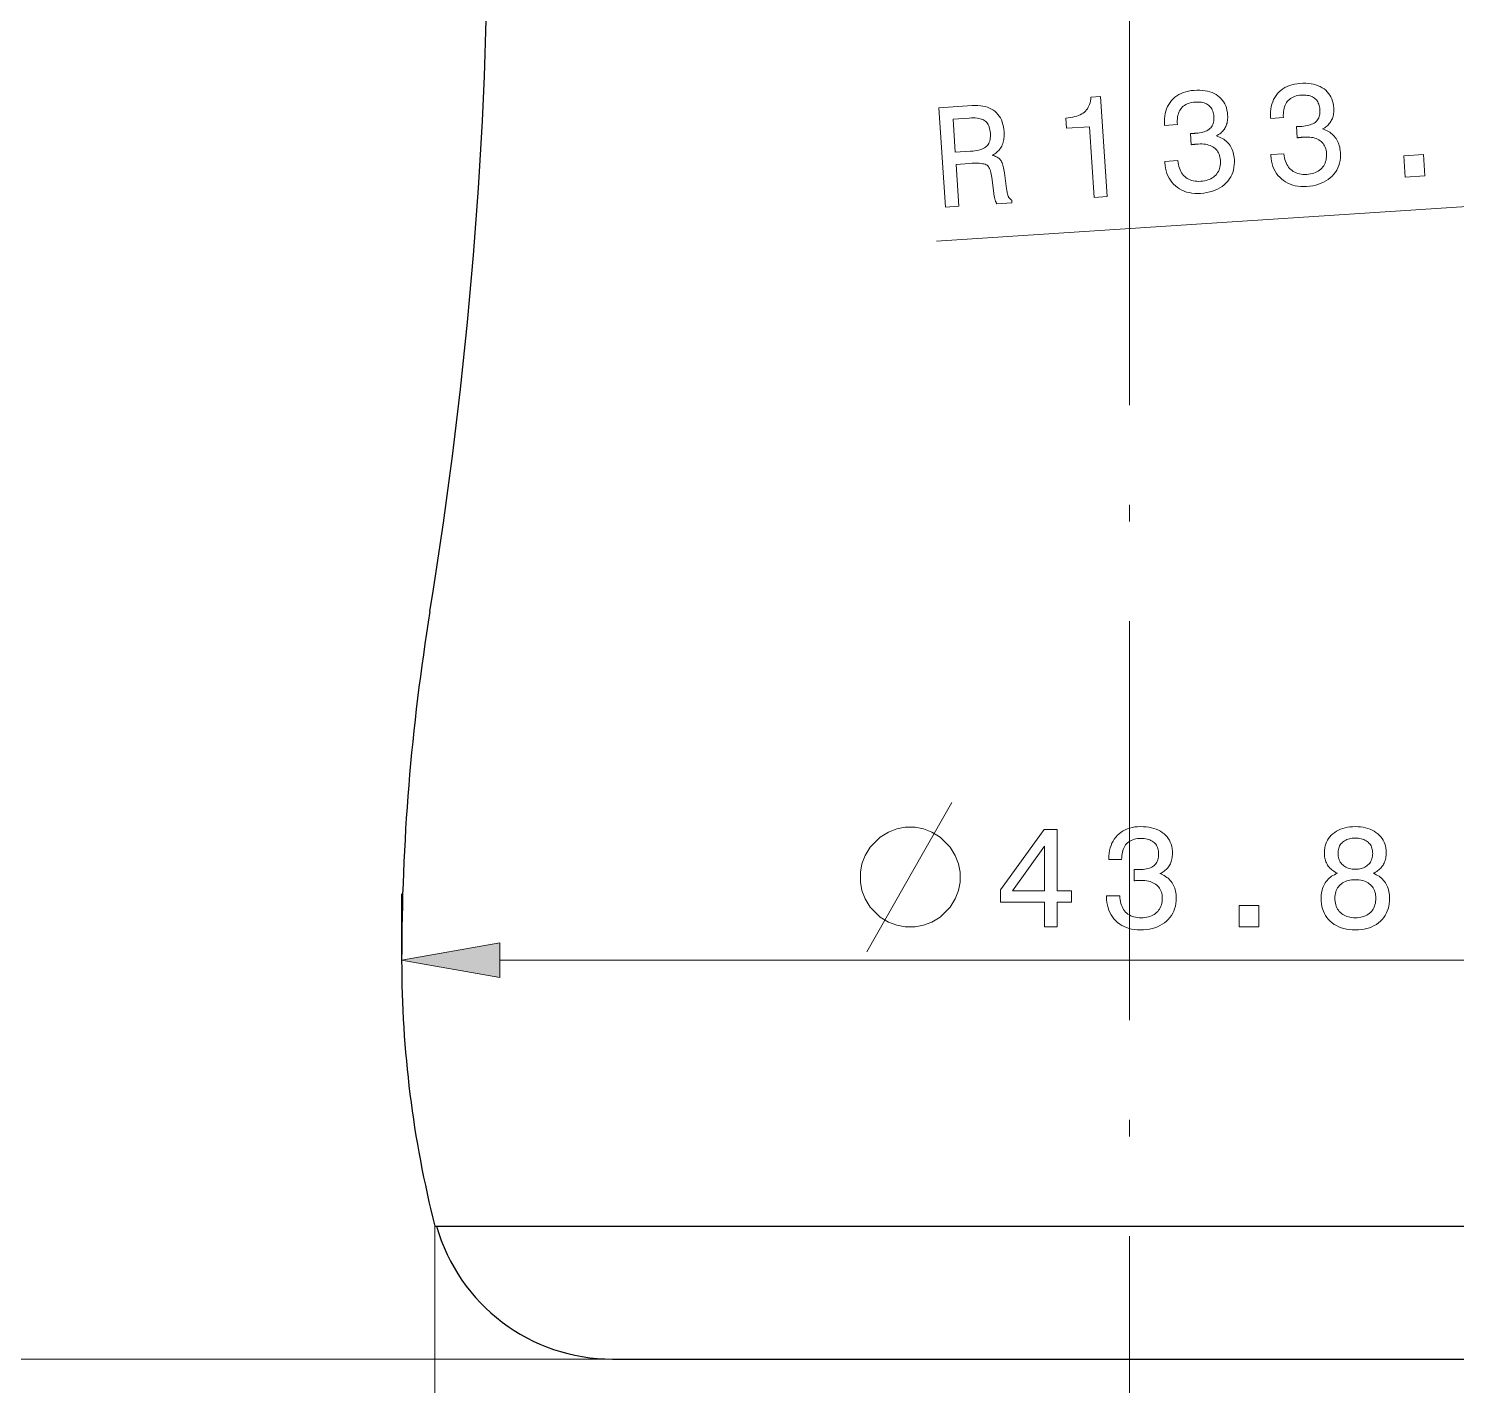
# Model space of a CAD drawing. Extents: x 0 to 297, y 0 to 550.
# Drawn here: x 110.04 to 153, y 149.83 to 190.65 of the extents above; entities that cross this region are included whole.
import ezdxf

# ---------------------------------------------------------------- set-up
doc = ezdxf.new("R2010")
doc.units = 0
doc.linetypes.add('DASHDOT', pattern=[18.5, 12, -3, 0.5, -3])

msp = doc.modelspace()

# ---------------------------------------------------------------- linework, layer by layer
at = {"color": 7, "linetype": 'DASHDOT', "lineweight": 13}
msp.add_line((143.167, 357.822), (143.167, 124.347), dxfattribs=at)
at = {"color": 7, "lineweight": 13}
for p, q in [((159.803, 185.728), (137.358, 184.259)), ((124.221, 162.623), (162.112, 162.623)), ((122.267, 154.622), (122.267, 111.528)), ((127.608, 150.622), (87.291, 150.622))]:
    msp.add_line(p, q, dxfattribs=at)
at = {"color": 7, "lineweight": 13, "ltscale": 0.050035}
msp.add_line((121.267, 162.622), (121.267, 164.623), dxfattribs=at)
at = {"color": 7, "lineweight": 30}
for p, q in [((122.267, 154.622), (164.067, 154.622)), ((122.317, 154.622), (164.017, 154.622)), ((127.608, 150.622), (158.725, 150.622))]:
    msp.add_line(p, q, dxfattribs=at)
at = {"color": 7, "lineweight": 13}
for points in [[(142.105, 185.572), (141.966, 187.701), (141.267, 187.655), (141.247, 187.96), (141.322, 187.967), (141.393, 187.977), (141.459, 187.989), (141.522, 188.004), (141.58, 188.021), (141.634, 188.04), (141.685, 188.061), (141.73, 188.085), (141.772, 188.111), (141.81, 188.139), (141.844, 188.171), (141.875, 188.205), (141.903, 188.242), (141.927, 188.283), (141.948, 188.326), (141.966, 188.373), (141.981, 188.423), (141.993, 188.476), (142.001, 188.532), (142.007, 188.591), (142.299, 188.61), (142.496, 185.597)], [(144.225, 186.653), (144.623, 186.679), (144.63, 186.617), (144.64, 186.559), (144.652, 186.503), (144.668, 186.451), (144.688, 186.402), (144.71, 186.356), (144.735, 186.312), (144.763, 186.272), (144.794, 186.235), (144.828, 186.201), (144.865, 186.17), (144.905, 186.143), (144.946, 186.12), (144.991, 186.1), (145.037, 186.084), (145.087, 186.072), (145.138, 186.063), (145.192, 186.058), (145.249, 186.056), (145.308, 186.058), (145.365, 186.063), (145.42, 186.072), (145.472, 186.083), (145.522, 186.097), (145.568, 186.115), (145.612, 186.135), (145.654, 186.158), (145.692, 186.185), (145.728, 186.214), (145.761, 186.246), (145.791, 186.281), (145.818, 186.318), (145.841, 186.357), (145.86, 186.398), (145.876, 186.442), (145.888, 186.487), (145.897, 186.535), (145.902, 186.585), (145.904, 186.637), (145.902, 186.691), (145.897, 186.74), (145.889, 186.786), (145.878, 186.83), (145.863, 186.872), (145.846, 186.911), (145.825, 186.947), (145.801, 186.982), (145.774, 187.014), (145.743, 187.043), (145.709, 187.07), (145.673, 187.094), (145.634, 187.116), (145.592, 187.134), (145.548, 187.149), (145.501, 187.162), (145.452, 187.171), (145.4, 187.178), (145.346, 187.181), (145.289, 187.182), (145.23, 187.179), (145.222, 187.179), (145.213, 187.178), (145.204, 187.177), (145.196, 187.177), (145.187, 187.176), (145.178, 187.175), (145.169, 187.174), (145.16, 187.173), (145.151, 187.172), (145.142, 187.171), (145.132, 187.17), (145.122, 187.169), (145.112, 187.168), (145.1, 187.167), (145.088, 187.165), (145.076, 187.164), (145.063, 187.162), (145.049, 187.16), (145.035, 187.159), (145.02, 187.157), (144.998, 187.496), (145.007, 187.496), (145.016, 187.496), (145.026, 187.496), (145.035, 187.497), (145.043, 187.497), (145.052, 187.497), (145.061, 187.497), (145.07, 187.498), (145.078, 187.498), (145.087, 187.498), (145.095, 187.499), (145.103, 187.499), (145.111, 187.499), (145.119, 187.5), (145.127, 187.5), (145.135, 187.501), (145.143, 187.501), (145.15, 187.501), (145.157, 187.502), (145.165, 187.502), (145.221, 187.507), (145.274, 187.514), (145.325, 187.523), (145.372, 187.534), (145.415, 187.548), (145.456, 187.563), (145.494, 187.58), (145.528, 187.6), (145.559, 187.621), (145.587, 187.645), (145.612, 187.671), (145.634, 187.699), (145.653, 187.729), (145.67, 187.762), (145.683, 187.797), (145.693, 187.834), (145.7, 187.873), (145.704, 187.915), (145.706, 187.959), (145.704, 188.005), (145.7, 188.049), (145.693, 188.091), (145.684, 188.131), (145.672, 188.168), (145.657, 188.203), (145.64, 188.236), (145.62, 188.267), (145.598, 188.295), (145.573, 188.321), (145.546, 188.345), (145.516, 188.366), (145.484, 188.385), (145.449, 188.401), (145.413, 188.415), (145.374, 188.426), (145.333, 188.434), (145.29, 188.44), (145.245, 188.443), (145.197, 188.443), (145.147, 188.441), (145.092, 188.436), (145.039, 188.428), (144.989, 188.416), (144.942, 188.402), (144.898, 188.384), (144.858, 188.364), (144.82, 188.34), (144.785, 188.314), (144.753, 188.284), (144.724, 188.251), (144.698, 188.215), (144.675, 188.177), (144.655, 188.135), (144.639, 188.091), (144.625, 188.044), (144.615, 187.994), (144.608, 187.941), (144.605, 187.886), (144.604, 187.827), (144.606, 187.766), (144.224, 187.741), (144.222, 187.77), (144.219, 187.857), (144.221, 187.94), (144.228, 188.019), (144.241, 188.096), (144.26, 188.169), (144.283, 188.239), (144.312, 188.306), (144.347, 188.37), (144.386, 188.43), (144.431, 188.487), (144.481, 188.54), (144.535, 188.589), (144.592, 188.632), (144.653, 188.67), (144.719, 188.703), (144.788, 188.731), (144.861, 188.754), (144.938, 188.772), (145.019, 188.785), (145.103, 188.793), (145.193, 188.797), (145.279, 188.796), (145.361, 188.791), (145.439, 188.781), (145.514, 188.767), (145.584, 188.748), (145.651, 188.725), (145.714, 188.697), (145.773, 188.664), (145.828, 188.627), (145.879, 188.586), (145.925, 188.542), (145.966, 188.493), (146.003, 188.441), (146.034, 188.385), (146.061, 188.326), (146.083, 188.263), (146.1, 188.196), (146.112, 188.125), (146.12, 188.051), (146.121, 188.008), (146.121, 187.966), (146.119, 187.926), (146.115, 187.887), (146.109, 187.848), (146.101, 187.811), (146.09, 187.775), (146.078, 187.74), (146.064, 187.707), (146.048, 187.674), (146.03, 187.643), (146.01, 187.613), (145.988, 187.584), (145.964, 187.557), (145.938, 187.531), (145.911, 187.507), (145.881, 187.484), (145.849, 187.462), (145.816, 187.441), (145.78, 187.422), (145.829, 187.407), (145.875, 187.389), (145.919, 187.369), (145.961, 187.347), (146.001, 187.323), (146.038, 187.297), (146.073, 187.268), (146.106, 187.238), (146.137, 187.205), (146.166, 187.171), (146.192, 187.134), (146.216, 187.095), (146.237, 187.055), (146.256, 187.012), (146.273, 186.968), (146.287, 186.922), (146.299, 186.874), (146.309, 186.824), (146.316, 186.772), (146.321, 186.718), (146.323, 186.633), (146.32, 186.552), (146.31, 186.473), (146.295, 186.397), (146.273, 186.325), (146.245, 186.255), (146.211, 186.188), (146.17, 186.125), (146.124, 186.064), (146.072, 186.007), (146.014, 185.953), (145.952, 185.905), (145.886, 185.861), (145.816, 185.822), (145.742, 185.789), (145.663, 185.76), (145.58, 185.736), (145.493, 185.717), (145.402, 185.704), (145.306, 185.695), (145.215, 185.691), (145.128, 185.694), (145.044, 185.702), (144.963, 185.716), (144.886, 185.735), (144.812, 185.76), (144.741, 185.791), (144.674, 185.828), (144.61, 185.87), (144.55, 185.918), (144.494, 185.97), (144.443, 186.027), (144.398, 186.088), (144.357, 186.152), (144.323, 186.221), (144.293, 186.293), (144.268, 186.37), (144.249, 186.45), (144.236, 186.535), (144.227, 186.623)], [(147.416, 186.862), (147.814, 186.888), (147.821, 186.826), (147.831, 186.768), (147.844, 186.712), (147.86, 186.66), (147.879, 186.611), (147.901, 186.564), (147.926, 186.521), (147.954, 186.481), (147.985, 186.444), (148.02, 186.41), (148.057, 186.379), (148.096, 186.352), (148.138, 186.329), (148.182, 186.309), (148.229, 186.293), (148.278, 186.28), (148.33, 186.272), (148.384, 186.266), (148.44, 186.265), (148.499, 186.267), (148.557, 186.272), (148.611, 186.281), (148.664, 186.292), (148.713, 186.306), (148.76, 186.324), (148.804, 186.344), (148.845, 186.367), (148.884, 186.394), (148.919, 186.423), (148.953, 186.455), (148.983, 186.49), (149.009, 186.527), (149.032, 186.566), (149.051, 186.607), (149.067, 186.651), (149.08, 186.696), (149.088, 186.744), (149.094, 186.794), (149.095, 186.846), (149.094, 186.9), (149.089, 186.948), (149.081, 186.995), (149.069, 187.039), (149.055, 187.08), (149.037, 187.12), (149.016, 187.156), (148.992, 187.191), (148.965, 187.222), (148.934, 187.252), (148.901, 187.279), (148.864, 187.303), (148.825, 187.325), (148.784, 187.343), (148.739, 187.358), (148.693, 187.371), (148.644, 187.38), (148.592, 187.387), (148.538, 187.39), (148.481, 187.39), (148.421, 187.388), (148.413, 187.387), (148.404, 187.387), (148.396, 187.386), (148.387, 187.385), (148.378, 187.385), (148.369, 187.384), (148.361, 187.383), (148.351, 187.382), (148.342, 187.381), (148.333, 187.38), (148.324, 187.379), (148.314, 187.378), (148.303, 187.377), (148.292, 187.375), (148.28, 187.374), (148.267, 187.373), (148.254, 187.371), (148.241, 187.369), (148.226, 187.368), (148.212, 187.366), (148.189, 187.705), (148.199, 187.705), (148.208, 187.705), (148.217, 187.705), (148.226, 187.705), (148.235, 187.706), (148.244, 187.706), (148.252, 187.706), (148.261, 187.707), (148.27, 187.707), (148.278, 187.707), (148.286, 187.708), (148.295, 187.708), (148.303, 187.708), (148.311, 187.709), (148.319, 187.709), (148.326, 187.709), (148.334, 187.71), (148.341, 187.71), (148.349, 187.711), (148.356, 187.711), (148.412, 187.716), (148.466, 187.723), (148.516, 187.732), (148.563, 187.743), (148.607, 187.756), (148.647, 187.772), (148.685, 187.789), (148.719, 187.809), (148.751, 187.83), (148.779, 187.854), (148.804, 187.88), (148.826, 187.908), (148.845, 187.938), (148.861, 187.971), (148.874, 188.006), (148.884, 188.043), (148.892, 188.082), (148.896, 188.124), (148.897, 188.167), (148.896, 188.213), (148.891, 188.258), (148.884, 188.3), (148.875, 188.339), (148.863, 188.377), (148.848, 188.412), (148.831, 188.445), (148.812, 188.476), (148.789, 188.504), (148.764, 188.53), (148.737, 188.554), (148.707, 188.575), (148.675, 188.594), (148.641, 188.61), (148.604, 188.624), (148.566, 188.634), (148.525, 188.643), (148.482, 188.649), (148.436, 188.652), (148.389, 188.652), (148.339, 188.65), (148.283, 188.645), (148.23, 188.637), (148.18, 188.625), (148.134, 188.611), (148.09, 188.593), (148.049, 188.573), (148.011, 188.549), (147.976, 188.522), (147.944, 188.493), (147.915, 188.46), (147.889, 188.424), (147.866, 188.385), (147.847, 188.344), (147.83, 188.3), (147.817, 188.253), (147.807, 188.203), (147.8, 188.15), (147.796, 188.094), (147.795, 188.036), (147.798, 187.975), (147.415, 187.95), (147.413, 187.979), (147.41, 188.065), (147.412, 188.148), (147.42, 188.228), (147.433, 188.305), (147.451, 188.378), (147.475, 188.448), (147.504, 188.515), (147.538, 188.579), (147.578, 188.639), (147.623, 188.696), (147.672, 188.749), (147.726, 188.797), (147.783, 188.84), (147.845, 188.879), (147.91, 188.912), (147.979, 188.94), (148.052, 188.963), (148.129, 188.981), (148.21, 188.994), (148.295, 189.002), (148.384, 189.006), (148.47, 189.005), (148.552, 189), (148.631, 188.99), (148.705, 188.976), (148.776, 188.957), (148.842, 188.934), (148.905, 188.906), (148.964, 188.873), (149.02, 188.836), (149.07, 188.795), (149.116, 188.751), (149.158, 188.702), (149.194, 188.65), (149.226, 188.594), (149.252, 188.535), (149.274, 188.471), (149.291, 188.405), (149.303, 188.334), (149.311, 188.26), (149.313, 188.217), (149.313, 188.175), (149.31, 188.135), (149.306, 188.095), (149.3, 188.057), (149.292, 188.02), (149.282, 187.984), (149.27, 187.949), (149.256, 187.916), (149.239, 187.883), (149.221, 187.852), (149.201, 187.822), (149.179, 187.793), (149.155, 187.766), (149.13, 187.74), (149.102, 187.716), (149.072, 187.692), (149.041, 187.671), (149.007, 187.65), (148.972, 187.631), (149.02, 187.616), (149.066, 187.598), (149.11, 187.578), (149.152, 187.556), (149.192, 187.532), (149.229, 187.506), (149.264, 187.477), (149.297, 187.447), (149.328, 187.414), (149.357, 187.38), (149.383, 187.343), (149.407, 187.304), (149.429, 187.264), (149.448, 187.221), (149.464, 187.177), (149.479, 187.131), (149.491, 187.083), (149.5, 187.033), (149.507, 186.981), (149.512, 186.927), (149.515, 186.842), (149.511, 186.761), (149.502, 186.682), (149.486, 186.606), (149.464, 186.534), (149.436, 186.464), (149.402, 186.397), (149.362, 186.334), (149.315, 186.273), (149.263, 186.216), (149.205, 186.162), (149.144, 186.113), (149.078, 186.07), (149.007, 186.031), (148.933, 185.997), (148.854, 185.969), (148.771, 185.945), (148.684, 185.926), (148.593, 185.912), (148.497, 185.904), (148.407, 185.9), (148.319, 185.903), (148.235, 185.911), (148.154, 185.925), (148.077, 185.944), (148.003, 185.969), (147.933, 186), (147.865, 186.037), (147.802, 186.079), (147.741, 186.127), (147.685, 186.179), (147.634, 186.236), (147.589, 186.296), (147.549, 186.361), (147.514, 186.43), (147.484, 186.502), (147.46, 186.579), (147.441, 186.659), (147.427, 186.744), (147.418, 186.832)], [(137.63, 185.279), (137.434, 188.268), (138.433, 188.334), (138.52, 188.337), (138.602, 188.336), (138.681, 188.33), (138.755, 188.32), (138.826, 188.305), (138.893, 188.285), (138.956, 188.261), (139.015, 188.232), (139.07, 188.198), (139.121, 188.16), (139.168, 188.117), (139.21, 188.07), (139.248, 188.019), (139.282, 187.964), (139.312, 187.904), (139.337, 187.84), (139.358, 187.771), (139.374, 187.699), (139.386, 187.622), (139.394, 187.541), (139.396, 187.492), (139.396, 187.445), (139.394, 187.399), (139.39, 187.355), (139.383, 187.312), (139.375, 187.27), (139.365, 187.23), (139.352, 187.191), (139.338, 187.154), (139.321, 187.118), (139.302, 187.083), (139.281, 187.05), (139.259, 187.018), (139.234, 186.988), (139.207, 186.959), (139.178, 186.932), (139.147, 186.906), (139.114, 186.882), (139.079, 186.859), (139.042, 186.838), (139.075, 186.829), (139.106, 186.819), (139.135, 186.808), (139.162, 186.795), (139.188, 186.781), (139.211, 186.766), (139.233, 186.75), (139.253, 186.732), (139.272, 186.713), (139.289, 186.692), (139.304, 186.669), (139.318, 186.643), (139.332, 186.613), (139.345, 186.58), (139.357, 186.544), (139.368, 186.504), (139.378, 186.46), (139.388, 186.414), (139.397, 186.363), (139.404, 186.31), (139.468, 185.826), (139.472, 185.795), (139.477, 185.766), (139.481, 185.739), (139.487, 185.714), (139.492, 185.69), (139.498, 185.668), (139.504, 185.648), (139.51, 185.629), (139.516, 185.612), (139.523, 185.597), (139.53, 185.583), (139.538, 185.57), (139.546, 185.558), (139.555, 185.546), (139.565, 185.535), (139.575, 185.525), (139.586, 185.515), (139.598, 185.507), (139.61, 185.499), (139.623, 185.492), (139.628, 185.41), (139.176, 185.38), (139.169, 185.39), (139.163, 185.401), (139.157, 185.412), (139.151, 185.425), (139.145, 185.439), (139.139, 185.453), (139.134, 185.469), (139.128, 185.486), (139.123, 185.503), (139.118, 185.522), (139.113, 185.542), (139.108, 185.563), (139.103, 185.585), (139.098, 185.609), (139.094, 185.635), (139.089, 185.661), (139.085, 185.689), (139.08, 185.718), (139.076, 185.749), (139.071, 185.781), (139.025, 186.167), (139.017, 186.223), (139.008, 186.275), (138.997, 186.323), (138.985, 186.366), (138.971, 186.406), (138.956, 186.441), (138.939, 186.472), (138.921, 186.499), (138.901, 186.521), (138.88, 186.54), (138.855, 186.555), (138.824, 186.568), (138.787, 186.579), (138.744, 186.587), (138.695, 186.594), (138.64, 186.598), (138.578, 186.601), (138.51, 186.601), (138.437, 186.598), (138.357, 186.594), (137.947, 186.567), (138.029, 185.305)], [(138.346, 187.96), (137.858, 187.928), (137.923, 186.933), (138.383, 186.963), (138.452, 186.969), (138.515, 186.977), (138.574, 186.986), (138.629, 186.998), (138.68, 187.012), (138.726, 187.028), (138.767, 187.046), (138.805, 187.065), (138.838, 187.087), (138.866, 187.111), (138.891, 187.138), (138.913, 187.167), (138.931, 187.199), (138.947, 187.234), (138.96, 187.272), (138.97, 187.313), (138.977, 187.357), (138.981, 187.403), (138.982, 187.453), (138.98, 187.505), (138.975, 187.557), (138.968, 187.605), (138.958, 187.65), (138.945, 187.692), (138.931, 187.731), (138.913, 187.766), (138.893, 187.798), (138.871, 187.827), (138.846, 187.853), (138.818, 187.876), (138.787, 187.896), (138.753, 187.913), (138.715, 187.928), (138.673, 187.94), (138.628, 187.95), (138.579, 187.957), (138.526, 187.962), (138.47, 187.964), (138.409, 187.963)], [(151.458, 186.184), (151.416, 186.826), (152.011, 186.865), (152.053, 186.223)], [(136.718, 166.623), (136.418, 166.623), (136.168, 166.573), (135.918, 166.473), (135.668, 166.323), (135.368, 166.023), (135.218, 165.773), (135.118, 165.523), (135.068, 165.273), (135.068, 164.973), (135.118, 164.723), (135.218, 164.473), (135.368, 164.223), (135.668, 163.923), (135.918, 163.773), (136.168, 163.673), (136.418, 163.623), (136.718, 163.623), (136.968, 163.673), (137.218, 163.773), (137.468, 163.923), (137.768, 164.223), (137.918, 164.473), (138.018, 164.723), (138.068, 164.973), (138.068, 165.273), (138.018, 165.523), (137.918, 165.773), (137.768, 166.023), (137.468, 166.323), (137.218, 166.473), (136.968, 166.573)], [(140.605, 163.623), (140.605, 164.365), (139.287, 164.365), (139.287, 164.745), (140.6, 166.556), (140.992, 166.556), (140.992, 164.711), (141.42, 164.711), (141.42, 164.365), (140.992, 164.365), (140.992, 163.623)], [(142.477, 164.563), (142.875, 164.563), (142.878, 164.502), (142.884, 164.443), (142.893, 164.386), (142.906, 164.333), (142.922, 164.283), (142.941, 164.235), (142.963, 164.19), (142.988, 164.148), (143.017, 164.109), (143.049, 164.073), (143.084, 164.04), (143.121, 164.011), (143.162, 163.985), (143.205, 163.962), (143.25, 163.943), (143.298, 163.927), (143.349, 163.915), (143.403, 163.906), (143.459, 163.901), (143.518, 163.899), (143.576, 163.901), (143.631, 163.906), (143.684, 163.914), (143.734, 163.925), (143.782, 163.939), (143.827, 163.956), (143.87, 163.977), (143.91, 164), (143.948, 164.027), (143.983, 164.057), (144.015, 164.09), (144.044, 164.125), (144.07, 164.163), (144.092, 164.203), (144.11, 164.245), (144.126, 164.29), (144.137, 164.337), (144.146, 164.386), (144.151, 164.438), (144.153, 164.492), (144.151, 164.541), (144.146, 164.588), (144.138, 164.632), (144.126, 164.675), (144.111, 164.715), (144.092, 164.753), (144.071, 164.789), (144.045, 164.822), (144.017, 164.854), (143.985, 164.883), (143.95, 164.909), (143.913, 164.933), (143.872, 164.954), (143.829, 164.973), (143.784, 164.988), (143.735, 165.001), (143.684, 165.01), (143.63, 165.017), (143.573, 165.022), (143.514, 165.023), (143.505, 165.023), (143.497, 165.023), (143.488, 165.023), (143.48, 165.023), (143.471, 165.022), (143.462, 165.022), (143.453, 165.022), (143.444, 165.022), (143.435, 165.021), (143.425, 165.021), (143.416, 165.02), (143.406, 165.02), (143.395, 165.019), (143.384, 165.019), (143.372, 165.018), (143.359, 165.018), (143.346, 165.017), (143.332, 165.016), (143.318, 165.015), (143.303, 165.015), (143.303, 165.354), (143.312, 165.354), (143.321, 165.353), (143.331, 165.353), (143.34, 165.352), (143.348, 165.352), (143.357, 165.352), (143.366, 165.352), (143.375, 165.351), (143.383, 165.351), (143.392, 165.351), (143.4, 165.351), (143.408, 165.35), (143.416, 165.35), (143.424, 165.35), (143.432, 165.35), (143.44, 165.35), (143.448, 165.35), (143.455, 165.35), (143.462, 165.35), (143.47, 165.35), (143.526, 165.351), (143.58, 165.354), (143.631, 165.36), (143.678, 165.368), (143.723, 165.378), (143.764, 165.391), (143.803, 165.406), (143.839, 165.423), (143.871, 165.443), (143.901, 165.465), (143.927, 165.489), (143.951, 165.515), (143.972, 165.545), (143.99, 165.576), (144.006, 165.61), (144.019, 165.646), (144.028, 165.685), (144.035, 165.726), (144.04, 165.77), (144.041, 165.816), (144.04, 165.86), (144.036, 165.903), (144.029, 165.943), (144.019, 165.981), (144.007, 166.017), (143.992, 166.051), (143.974, 166.083), (143.954, 166.113), (143.931, 166.14), (143.905, 166.166), (143.877, 166.189), (143.846, 166.21), (143.813, 166.228), (143.777, 166.244), (143.739, 166.257), (143.699, 166.268), (143.656, 166.277), (143.611, 166.283), (143.564, 166.287), (143.514, 166.288), (143.458, 166.286), (143.405, 166.281), (143.354, 166.273), (143.307, 166.262), (143.262, 166.247), (143.22, 166.229), (143.18, 166.208), (143.144, 166.184), (143.11, 166.156), (143.079, 166.126), (143.05, 166.092), (143.025, 166.055), (143.003, 166.015), (142.983, 165.971), (142.967, 165.925), (142.954, 165.876), (142.943, 165.824), (142.936, 165.769), (142.931, 165.71), (142.93, 165.649), (142.546, 165.649), (142.546, 165.679), (142.549, 165.765), (142.556, 165.848), (142.569, 165.927), (142.587, 166.002), (142.61, 166.074), (142.638, 166.143), (142.672, 166.208), (142.71, 166.269), (142.754, 166.327), (142.802, 166.381), (142.855, 166.43), (142.912, 166.475), (142.972, 166.514), (143.036, 166.548), (143.103, 166.577), (143.174, 166.6), (143.248, 166.619), (143.326, 166.632), (143.408, 166.639), (143.493, 166.642), (143.583, 166.64), (143.668, 166.634), (143.75, 166.623), (143.827, 166.608), (143.901, 166.589), (143.97, 166.565), (144.035, 166.538), (144.096, 166.506), (144.153, 166.47), (144.205, 166.429), (144.253, 166.385), (144.296, 166.337), (144.334, 166.286), (144.367, 166.232), (144.395, 166.174), (144.418, 166.113), (144.436, 166.048), (144.448, 165.981), (144.456, 165.909), (144.458, 165.835), (144.457, 165.792), (144.455, 165.75), (144.45, 165.71), (144.443, 165.671), (144.434, 165.633), (144.424, 165.597), (144.411, 165.562), (144.397, 165.528), (144.381, 165.495), (144.362, 165.464), (144.342, 165.434), (144.32, 165.405), (144.297, 165.378), (144.271, 165.352), (144.244, 165.328), (144.214, 165.305), (144.183, 165.284), (144.15, 165.265), (144.116, 165.246), (144.079, 165.23), (144.126, 165.211), (144.171, 165.19), (144.214, 165.168), (144.254, 165.143), (144.292, 165.116), (144.328, 165.088), (144.361, 165.057), (144.392, 165.025), (144.421, 164.99), (144.447, 164.953), (144.471, 164.915), (144.492, 164.875), (144.511, 164.833), (144.527, 164.789), (144.541, 164.744), (144.552, 164.697), (144.561, 164.648), (144.567, 164.598), (144.571, 164.546), (144.572, 164.492), (144.569, 164.407), (144.56, 164.326), (144.546, 164.248), (144.525, 164.173), (144.498, 164.102), (144.466, 164.035), (144.428, 163.97), (144.383, 163.91), (144.333, 163.852), (144.277, 163.798), (144.216, 163.748), (144.151, 163.704), (144.083, 163.665), (144.01, 163.631), (143.933, 163.602), (143.853, 163.579), (143.769, 163.56), (143.681, 163.547), (143.589, 163.539), (143.493, 163.537), (143.402, 163.539), (143.315, 163.548), (143.231, 163.561), (143.152, 163.58), (143.076, 163.605), (143.004, 163.635), (142.935, 163.67), (142.871, 163.711), (142.81, 163.757), (142.753, 163.809), (142.7, 163.865), (142.653, 163.925), (142.612, 163.988), (142.576, 164.055), (142.546, 164.126), (142.521, 164.2), (142.502, 164.278), (142.488, 164.36), (142.479, 164.445), (142.477, 164.534)], [(149.425, 165.238), (149.387, 165.257), (149.35, 165.277), (149.315, 165.298), (149.283, 165.321), (149.252, 165.345), (149.223, 165.37), (149.196, 165.397), (149.172, 165.425), (149.149, 165.454), (149.128, 165.485), (149.109, 165.517), (149.092, 165.55), (149.078, 165.585), (149.065, 165.621), (149.054, 165.659), (149.045, 165.698), (149.038, 165.738), (149.033, 165.78), (149.03, 165.824), (149.029, 165.868), (149.032, 165.936), (149.039, 166.001), (149.052, 166.063), (149.07, 166.123), (149.094, 166.18), (149.122, 166.234), (149.156, 166.286), (149.194, 166.336), (149.238, 166.383), (149.287, 166.427), (149.34, 166.468), (149.397, 166.504), (149.456, 166.537), (149.519, 166.565), (149.585, 166.588), (149.654, 166.608), (149.726, 166.623), (149.801, 166.633), (149.879, 166.64), (149.961, 166.642), (150.043, 166.64), (150.121, 166.633), (150.197, 166.623), (150.269, 166.608), (150.338, 166.588), (150.404, 166.565), (150.466, 166.537), (150.526, 166.504), (150.582, 166.468), (150.634, 166.427), (150.683, 166.383), (150.727, 166.336), (150.765, 166.286), (150.798, 166.234), (150.827, 166.18), (150.85, 166.123), (150.868, 166.063), (150.88, 166.001), (150.888, 165.936), (150.891, 165.868), (150.89, 165.823), (150.887, 165.779), (150.882, 165.737), (150.875, 165.696), (150.866, 165.657), (150.856, 165.619), (150.843, 165.583), (150.829, 165.548), (150.812, 165.515), (150.794, 165.483), (150.773, 165.452), (150.751, 165.423), (150.726, 165.395), (150.699, 165.369), (150.671, 165.343), (150.64, 165.32), (150.607, 165.297), (150.572, 165.276), (150.535, 165.256), (150.496, 165.238), (150.544, 165.218), (150.59, 165.197), (150.633, 165.173), (150.674, 165.148), (150.713, 165.12), (150.749, 165.091), (150.782, 165.06), (150.813, 165.026), (150.842, 164.991), (150.868, 164.953), (150.892, 164.914), (150.914, 164.873), (150.932, 164.831), (150.949, 164.786), (150.963, 164.74), (150.974, 164.692), (150.983, 164.642), (150.989, 164.591), (150.993, 164.538), (150.994, 164.483), (150.991, 164.399), (150.983, 164.317), (150.969, 164.24), (150.949, 164.166), (150.924, 164.095), (150.893, 164.028), (150.857, 163.964), (150.815, 163.904), (150.768, 163.847), (150.715, 163.794), (150.657, 163.745), (150.595, 163.701), (150.529, 163.663), (150.46, 163.629), (150.386, 163.601), (150.309, 163.578), (150.228, 163.56), (150.143, 163.547), (150.054, 163.539), (149.961, 163.537), (149.868, 163.539), (149.779, 163.547), (149.694, 163.56), (149.613, 163.578), (149.536, 163.601), (149.462, 163.629), (149.393, 163.663), (149.327, 163.701), (149.266, 163.745), (149.208, 163.794), (149.155, 163.847), (149.108, 163.904), (149.066, 163.964), (149.03, 164.028), (149, 164.095), (148.974, 164.166), (148.955, 164.24), (148.941, 164.317), (148.933, 164.399), (148.93, 164.483), (148.931, 164.538), (148.935, 164.591), (148.941, 164.642), (148.95, 164.692), (148.961, 164.74), (148.975, 164.786), (148.991, 164.831), (149.01, 164.873), (149.032, 164.914), (149.055, 164.953), (149.082, 164.991), (149.11, 165.026), (149.141, 165.06), (149.175, 165.091), (149.211, 165.12), (149.249, 165.148), (149.289, 165.173), (149.332, 165.197), (149.378, 165.218)], [(149.44, 165.835), (149.442, 165.792), (149.446, 165.752), (149.453, 165.713), (149.463, 165.676), (149.476, 165.641), (149.491, 165.607), (149.51, 165.575), (149.531, 165.545), (149.555, 165.516), (149.582, 165.489), (149.612, 165.464), (149.643, 165.442), (149.676, 165.422), (149.711, 165.405), (149.748, 165.391), (149.787, 165.379), (149.828, 165.37), (149.87, 165.363), (149.915, 165.359), (149.961, 165.358), (150.008, 165.359), (150.052, 165.363), (150.095, 165.37), (150.136, 165.379), (150.175, 165.391), (150.212, 165.405), (150.247, 165.422), (150.281, 165.442), (150.312, 165.464), (150.341, 165.489), (150.368, 165.516), (150.393, 165.545), (150.414, 165.575), (150.432, 165.607), (150.448, 165.641), (150.461, 165.676), (150.471, 165.713), (150.478, 165.752), (150.482, 165.792), (150.484, 165.835), (150.482, 165.877), (150.478, 165.917), (150.471, 165.955), (150.461, 165.992), (150.449, 166.027), (150.434, 166.06), (150.416, 166.091), (150.395, 166.12), (150.371, 166.147), (150.345, 166.173), (150.316, 166.196), (150.285, 166.217), (150.252, 166.236), (150.216, 166.252), (150.179, 166.266), (150.14, 166.277), (150.098, 166.285), (150.054, 166.291), (150.009, 166.295), (149.961, 166.296), (149.913, 166.295), (149.868, 166.291), (149.825, 166.285), (149.783, 166.277), (149.744, 166.266), (149.707, 166.252), (149.672, 166.236), (149.639, 166.217), (149.608, 166.196), (149.579, 166.173), (149.553, 166.147), (149.529, 166.12), (149.508, 166.091), (149.49, 166.06), (149.475, 166.027), (149.462, 165.992), (149.453, 165.955), (149.446, 165.917), (149.442, 165.877)], [(139.65, 164.711), (140.605, 164.711), (140.605, 166.054)], [(149.345, 164.492), (149.347, 164.438), (149.352, 164.387), (149.36, 164.338), (149.372, 164.291), (149.387, 164.246), (149.405, 164.204), (149.426, 164.164), (149.451, 164.127), (149.479, 164.091), (149.511, 164.058), (149.545, 164.028), (149.582, 164.001), (149.621, 163.977), (149.662, 163.957), (149.706, 163.939), (149.752, 163.925), (149.801, 163.914), (149.852, 163.906), (149.905, 163.901), (149.961, 163.899), (150.017, 163.901), (150.071, 163.906), (150.122, 163.914), (150.171, 163.925), (150.217, 163.939), (150.261, 163.957), (150.303, 163.977), (150.342, 164.001), (150.379, 164.028), (150.413, 164.058), (150.445, 164.091), (150.473, 164.127), (150.497, 164.164), (150.519, 164.204), (150.537, 164.246), (150.552, 164.291), (150.564, 164.338), (150.572, 164.387), (150.577, 164.438), (150.579, 164.492), (150.577, 164.542), (150.572, 164.589), (150.564, 164.635), (150.552, 164.679), (150.537, 164.72), (150.519, 164.759), (150.498, 164.797), (150.473, 164.832), (150.445, 164.865), (150.414, 164.895), (150.38, 164.924), (150.343, 164.949), (150.304, 164.971), (150.263, 164.991), (150.219, 165.007), (150.172, 165.02), (150.123, 165.031), (150.071, 165.038), (150.017, 165.043), (149.961, 165.044), (149.905, 165.043), (149.851, 165.038), (149.8, 165.031), (149.751, 165.02), (149.705, 165.007), (149.661, 164.991), (149.619, 164.971), (149.58, 164.949), (149.544, 164.924), (149.51, 164.895), (149.478, 164.865), (149.451, 164.832), (149.426, 164.797), (149.404, 164.759), (149.386, 164.72), (149.372, 164.679), (149.36, 164.635), (149.352, 164.589), (149.347, 164.542)], [(146.465, 163.623), (146.465, 164.266), (147.062, 164.266), (147.062, 163.623)], [(124.221, 163.144), (121.267, 162.623), (124.221, 162.102)]]:
    msp.add_lwpolyline(points, close=True, dxfattribs=at)
msp.add_lwpolyline([(135.268, 162.873), (136.968, 165.873), (137.818, 167.373)], dxfattribs=at)
at = {"color": 7, "lineweight": 30}
for centre, radius, start, end in [((-9.357, 194.622), 133.223, 350.70984, 360), ((186.267, 162.622), 65, 170.70984, 180.00001), ((153.767, 162.622), 32.5, 180, 194.25), ((127.608, 156.122), 5.5, 195.8267, 269.9999)]:
    msp.add_arc(centre, radius, start, end, dxfattribs=at)
at = {"color": 7, "lineweight": 13}
msp.add_solid([(124.221, 163.144), (121.267, 162.623), (124.221, 163.144), (124.221, 162.102)], dxfattribs=at)

doc.saveas('drawing.dxf')
